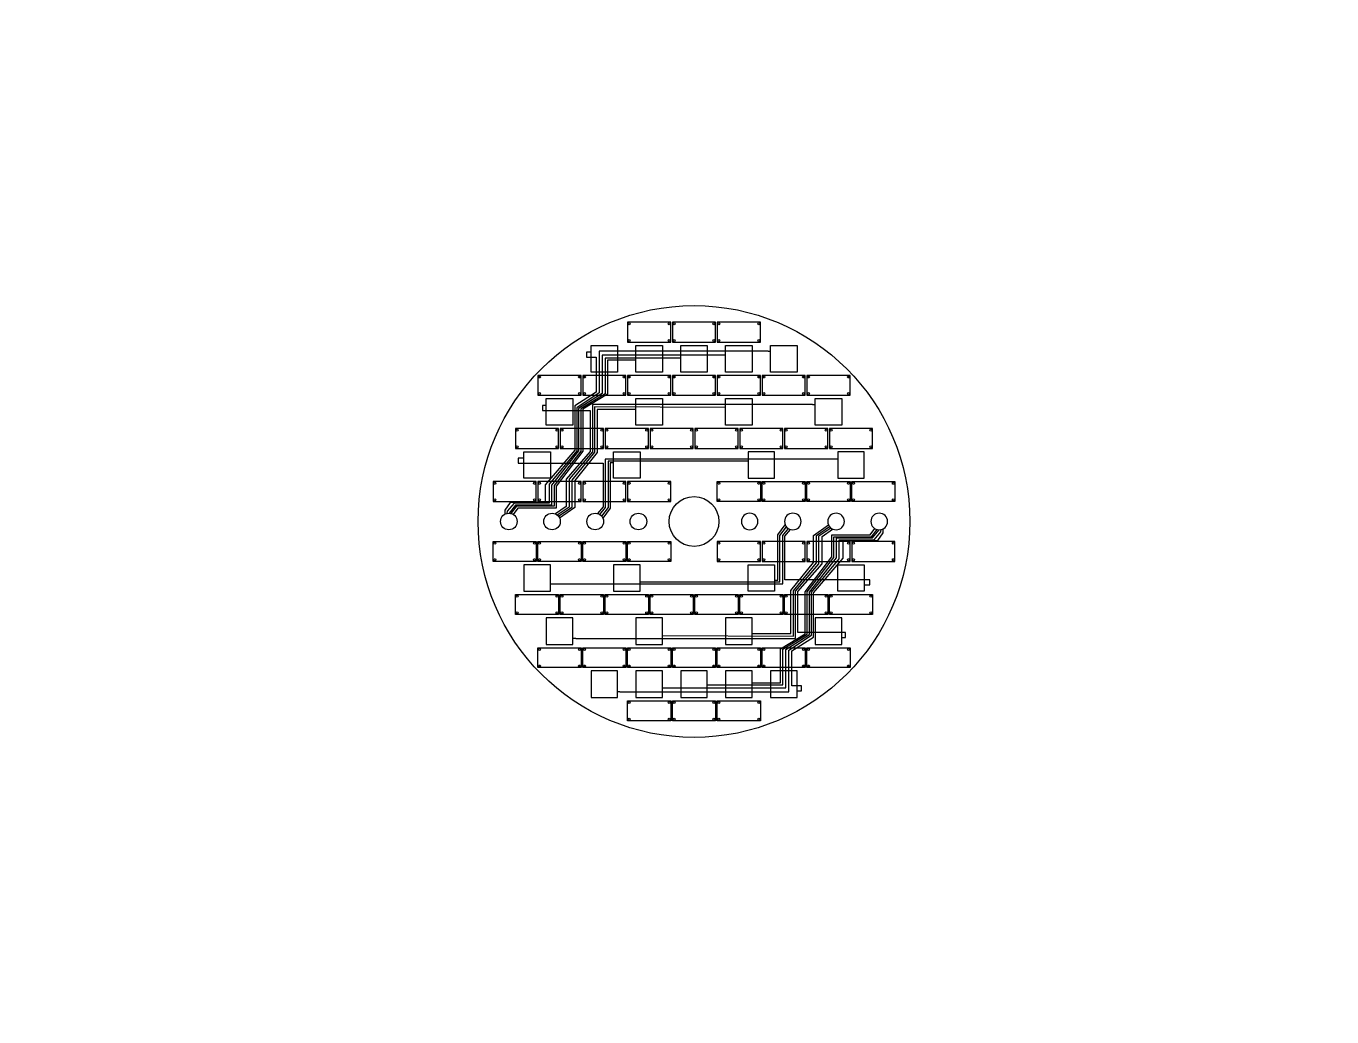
# Paper-space layout '布局1' of a CAD drawing. Header units: millimetres. Extents: x 26 to 231, y 20 to 176.
# The model-space entities are those that its viewports show. They can reach past a viewport. Long polylines and large blocks are cut down to what shows.
import ezdxf

# ---------------------------------------------------------------- set-up
doc = ezdxf.new("R2010")
doc.units = ezdxf.units.MM
doc.layers.get('0').update_dxf_attribs({"plot": 0})
for name, color, linetype, plot in [('主节点', 7, 'Continuous', False), ('外接板', 7, 'Continuous', False), ('板框', 7, 'Continuous', False), ('电源层', 20, 'Continuous', False)]:
    doc.layers.add(name, color=color, linetype=linetype, plot=plot)
doc.layers.get('0').off()

# ---------------------------------------------------------------- blocks, each defined once
blk = doc.blocks.new('*U6')
at = {"layer": '板框'}
blk.add_circle((0, 0), 25, dxfattribs=at)
blk = doc.blocks.new('*U7')
at = {"layer": '板框', "color": 0, "linetype": 'ByBlock', "lineweight": -2, "transparency": 16777216}
for p in [(-390, 0), (-260, 0), (-130, 0), (0, 0)]:
    blk.add_blockref('*U6', p, dxfattribs=at)
blk = doc.blocks.new('*U8')
at = {"layer": '板框'}
blk.add_circle((0, 0), 25, dxfattribs=at)
blk = doc.blocks.new('*U9')
at = {"layer": '板框', "color": 0, "linetype": 'ByBlock', "lineweight": -2, "transparency": 16777216}
for p in [(-390, 0), (-260, 0), (-130, 0), (0, 0)]:
    blk.add_blockref('*U8', p, dxfattribs=at)
blk = doc.blocks.new('*U32')
at = {"layer": '外接板'}
blk.add_lwpolyline([(-65, -30), (65, -30), (65, 30), (-65, 30)], close=True, dxfattribs=at)
blk = doc.blocks.new('*U33')
at = {"layer": '外接板', "color": 0, "linetype": 'ByBlock', "lineweight": -2, "transparency": 16777216}
for p in [(0, 0), (135, 0), (270, 0), (405, 0)]:
    blk.add_blockref('*U32', p, dxfattribs=at)
blk = doc.blocks.new('*U34')
at = {"layer": '外接板'}
blk.add_lwpolyline([(-65, -30), (65, -30), (65, 30), (-65, 30)], close=True, dxfattribs=at)
blk = doc.blocks.new('*U35')
at = {"layer": '外接板', "color": 0, "linetype": 'ByBlock', "lineweight": -2, "transparency": 16777216}
for p in [(0, 0), (135, 0), (270, 0), (405, 0), (540, 0), (675, 0), (810, 0), (945, 0)]:
    blk.add_blockref('*U34', p, dxfattribs=at)
blk = doc.blocks.new('*U36')
at = {"layer": '外接板'}
blk.add_lwpolyline([(-65, -30), (65, -30), (65, 30), (-65, 30)], close=True, dxfattribs=at)
blk = doc.blocks.new('*U37')
at = {"layer": '外接板', "color": 0, "linetype": 'ByBlock', "lineweight": -2, "transparency": 16777216}
for p in [(0, 0), (135, 0), (270, 0), (405, 0), (540, 0), (675, 0), (810, 0)]:
    blk.add_blockref('*U36', p, dxfattribs=at)
blk = doc.blocks.new('*U38')
at = {"layer": '外接板'}
blk.add_lwpolyline([(-65, -30), (65, -30), (65, 30), (-65, 30)], close=True, dxfattribs=at)
blk = doc.blocks.new('*U39')
at = {"layer": '外接板', "color": 0, "linetype": 'ByBlock', "lineweight": -2, "transparency": 16777216}
for p in [(0, 0), (135, 0), (270, 0)]:
    blk.add_blockref('*U38', p, dxfattribs=at)
blk = doc.blocks.new('*U40')
at = {"layer": '外接板'}
blk.add_lwpolyline([(-65, -30), (65, -30), (65, 30), (-65, 30)], close=True, dxfattribs=at)
blk = doc.blocks.new('*U42')
at = {"layer": '外接板', "color": 0, "linetype": 'ByBlock', "lineweight": -2, "transparency": 16777216}
for p in [(0, 0), (135, 0), (270, 0), (405, 0)]:
    blk.add_blockref('*U40', p, dxfattribs=at)
blk = doc.blocks.new('*U43')
at = {"layer": '外接板'}
blk.add_lwpolyline([(-65, -30), (65, -30), (65, 30), (-65, 30)], close=True, dxfattribs=at)
blk = doc.blocks.new('*U45')
at = {"layer": '外接板', "color": 0, "linetype": 'ByBlock', "lineweight": -2, "transparency": 16777216}
for p in [(0, 0), (135, 0), (270, 0), (405, 0)]:
    blk.add_blockref('*U43', p, dxfattribs=at)
blk = doc.blocks.new('*U46')
at = {"layer": '外接板'}
blk.add_lwpolyline([(-65, -30), (65, -30), (65, 30), (-65, 30)], close=True, dxfattribs=at)
blk = doc.blocks.new('*U47')
at = {"layer": '外接板', "color": 0, "linetype": 'ByBlock', "lineweight": -2, "transparency": 16777216}
for p in [(0, 0), (135, 0), (270, 0), (405, 0), (540, 0), (675, 0), (810, 0), (945, 0)]:
    blk.add_blockref('*U46', p, dxfattribs=at)
blk = doc.blocks.new('*U48')
at = {"layer": '外接板'}
blk.add_lwpolyline([(-65, -30), (65, -30), (65, 30), (-65, 30)], close=True, dxfattribs=at)
blk = doc.blocks.new('*U49')
at = {"layer": '外接板', "color": 0, "linetype": 'ByBlock', "lineweight": -2, "transparency": 16777216}
for p in [(0, 0), (135, 0), (270, 0), (405, 0), (540, 0), (675, 0), (810, 0)]:
    blk.add_blockref('*U48', p, dxfattribs=at)
blk = doc.blocks.new('*U50')
at = {"layer": '外接板'}
blk.add_lwpolyline([(-65, -30), (65, -30), (65, 30), (-65, 30)], close=True, dxfattribs=at)
blk = doc.blocks.new('*U51')
at = {"layer": '外接板', "color": 0, "linetype": 'ByBlock', "lineweight": -2, "transparency": 16777216}
for p in [(0, 0), (135, 0), (270, 0)]:
    blk.add_blockref('*U50', p, dxfattribs=at)
blk = doc.blocks.new('*U52')
at = {"layer": '外接板'}
blk.add_lwpolyline([(-65, -30), (65, -30), (65, 30), (-65, 30)], close=True, dxfattribs=at)
blk = doc.blocks.new('*U53')
at = {"layer": '外接板', "color": 0, "linetype": 'ByBlock', "lineweight": -2, "transparency": 16777216}
for p in [(0, 0), (135, 0), (270, 0), (405, 0)]:
    blk.add_blockref('*U52', p, dxfattribs=at)
blk = doc.blocks.new('*U54')
at = {"layer": '板框'}
blk.add_circle((0, 0), 3, dxfattribs=at)
blk = doc.blocks.new('*U55')
at = {"layer": '板框', "color": 0, "linetype": 'ByBlock', "lineweight": -2, "transparency": 16777216}
for p in [(0, 0), (120, 0), (0, -50), (120, -50)]:
    blk.add_blockref('*U54', p, dxfattribs=at)
blk = doc.blocks.new('*U56')
at = {"layer": '板框'}
blk.add_circle((0, 0), 3, dxfattribs=at)
blk = doc.blocks.new('*U58')
at = {"layer": '板框', "color": 0, "linetype": 'ByBlock', "lineweight": -2, "transparency": 16777216}
for p in [(0, 0), (120, 0), (0, -50), (120, -50)]:
    blk.add_blockref('*U56', p, dxfattribs=at)
blk = doc.blocks.new('*U59')
at = {"layer": '板框'}
blk.add_circle((0, 0), 3, dxfattribs=at)
blk = doc.blocks.new('*U61')
at = {"layer": '板框', "color": 0, "linetype": 'ByBlock', "lineweight": -2, "transparency": 16777216}
for p in [(0, 0), (120, 0), (0, -50), (120, -50)]:
    blk.add_blockref('*U59', p, dxfattribs=at)
blk = doc.blocks.new('*U62')
at = {"layer": '板框'}
blk.add_circle((0, 0), 3, dxfattribs=at)
blk = doc.blocks.new('*U64')
at = {"layer": '板框', "color": 0, "linetype": 'ByBlock', "lineweight": -2, "transparency": 16777216}
for p in [(0, 0), (120, 0), (0, -50), (120, -50)]:
    blk.add_blockref('*U62', p, dxfattribs=at)
blk = doc.blocks.new('*U65')
at = {"layer": '板框'}
blk.add_circle((0, 0), 3, dxfattribs=at)
blk = doc.blocks.new('*U67')
at = {"layer": '板框', "color": 0, "linetype": 'ByBlock', "lineweight": -2, "transparency": 16777216}
for p in [(0, 0), (120, 0), (0, -50), (120, -50)]:
    blk.add_blockref('*U65', p, dxfattribs=at)
blk = doc.blocks.new('*U68')
at = {"layer": '板框'}
blk.add_circle((0, 0), 3, dxfattribs=at)
blk = doc.blocks.new('*U70')
at = {"layer": '板框', "color": 0, "linetype": 'ByBlock', "lineweight": -2, "transparency": 16777216}
for p in [(0, 0), (120, 0), (0, -50), (120, -50)]:
    blk.add_blockref('*U68', p, dxfattribs=at)
blk = doc.blocks.new('*U71')
at = {"layer": '板框'}
blk.add_circle((0, 0), 3, dxfattribs=at)
blk = doc.blocks.new('*U73')
at = {"layer": '板框', "color": 0, "linetype": 'ByBlock', "lineweight": -2, "transparency": 16777216}
for p in [(0, 0), (120, 0), (0, -50), (120, -50)]:
    blk.add_blockref('*U71', p, dxfattribs=at)
blk = doc.blocks.new('*U74')
at = {"layer": '板框'}
blk.add_circle((0, 0), 3, dxfattribs=at)
blk = doc.blocks.new('*U76')
at = {"layer": '板框', "color": 0, "linetype": 'ByBlock', "lineweight": -2, "transparency": 16777216}
for p in [(0, 0), (120, 0), (0, -50), (120, -50)]:
    blk.add_blockref('*U74', p, dxfattribs=at)
blk = doc.blocks.new('*U77')
at = {"layer": '板框'}
blk.add_circle((0, 0), 3, dxfattribs=at)
blk = doc.blocks.new('*U79')
at = {"layer": '板框', "color": 0, "linetype": 'ByBlock', "lineweight": -2, "transparency": 16777216}
for p in [(0, 0), (120, 0), (0, -50), (120, -50)]:
    blk.add_blockref('*U77', p, dxfattribs=at)
blk = doc.blocks.new('*U80')
at = {"layer": '板框'}
blk.add_circle((0, 0), 3, dxfattribs=at)
blk = doc.blocks.new('*U82')
at = {"layer": '板框', "color": 0, "linetype": 'ByBlock', "lineweight": -2, "transparency": 16777216}
for p in [(0, 0), (120, 0), (0, -50), (120, -50)]:
    blk.add_blockref('*U80', p, dxfattribs=at)
blk = doc.blocks.new('*U83')
at = {"layer": '板框'}
blk.add_circle((0, 0), 3, dxfattribs=at)
blk = doc.blocks.new('*U85')
at = {"layer": '板框', "color": 0, "linetype": 'ByBlock', "lineweight": -2, "transparency": 16777216}
for p in [(0, 0), (120, 0), (0, -50), (120, -50)]:
    blk.add_blockref('*U83', p, dxfattribs=at)
blk = doc.blocks.new('*U86')
at = {"layer": '板框'}
blk.add_circle((0, 0), 3, dxfattribs=at)
blk = doc.blocks.new('*U88')
at = {"layer": '板框', "color": 0, "linetype": 'ByBlock', "lineweight": -2, "transparency": 16777216}
for p in [(0, 0), (120, 0), (0, -50), (120, -50)]:
    blk.add_blockref('*U86', p, dxfattribs=at)
blk = doc.blocks.new('*U89')
at = {"layer": '板框'}
blk.add_circle((0, 0), 3, dxfattribs=at)
blk = doc.blocks.new('*U91')
at = {"layer": '板框', "color": 0, "linetype": 'ByBlock', "lineweight": -2, "transparency": 16777216}
for p in [(0, 0), (120, 0), (0, -50), (120, -50)]:
    blk.add_blockref('*U89', p, dxfattribs=at)
blk = doc.blocks.new('*U92')
at = {"layer": '板框'}
blk.add_circle((0, 0), 3, dxfattribs=at)
blk = doc.blocks.new('*U94')
at = {"layer": '板框', "color": 0, "linetype": 'ByBlock', "lineweight": -2, "transparency": 16777216}
for p in [(0, 0), (120, 0), (0, -50), (120, -50)]:
    blk.add_blockref('*U92', p, dxfattribs=at)
blk = doc.blocks.new('*U97')
at = {"layer": '板框'}
blk.add_circle((0, 0), 3, dxfattribs=at)
blk = doc.blocks.new('*U98')
at = {"layer": '板框', "color": 0, "linetype": 'ByBlock', "lineweight": -2, "transparency": 16777216}
for p in [(0, 0), (120, 0), (0, -50), (120, -50)]:
    blk.add_blockref('*U97', p, dxfattribs=at)
blk = doc.blocks.new('*U99')
at = {"layer": '板框'}
blk.add_circle((0, 0), 3, dxfattribs=at)
blk = doc.blocks.new('*U100')
at = {"layer": '板框', "color": 0, "linetype": 'ByBlock', "lineweight": -2, "transparency": 16777216}
for p in [(0, 0), (120, 0), (0, -50), (120, -50)]:
    blk.add_blockref('*U99', p, dxfattribs=at)
blk = doc.blocks.new('*U101')
at = {"layer": '板框'}
blk.add_circle((0, 0), 3, dxfattribs=at)
blk = doc.blocks.new('*U102')
at = {"layer": '板框', "color": 0, "linetype": 'ByBlock', "lineweight": -2, "transparency": 16777216}
for p in [(0, 0), (120, 0), (0, -50), (120, -50)]:
    blk.add_blockref('*U101', p, dxfattribs=at)
blk = doc.blocks.new('*U103')
at = {"layer": '板框'}
blk.add_circle((0, 0), 3, dxfattribs=at)
blk = doc.blocks.new('*U95')
at = {"layer": '板框', "color": 0, "linetype": 'ByBlock', "lineweight": -2, "transparency": 16777216}
for p in [(0, 0), (120, 0), (0, -50), (120, -50)]:
    blk.add_blockref('*U103', p, dxfattribs=at)
blk = doc.blocks.new('*U106')
at = {"layer": '板框'}
blk.add_circle((0, 0), 3, dxfattribs=at)
blk = doc.blocks.new('*U107')
at = {"layer": '板框', "color": 0, "linetype": 'ByBlock', "lineweight": -2, "transparency": 16777216}
for p in [(0, 0), (120, 0), (0, -50), (120, -50)]:
    blk.add_blockref('*U106', p, dxfattribs=at)
blk = doc.blocks.new('*U108')
at = {"layer": '板框'}
blk.add_circle((0, 0), 3, dxfattribs=at)
blk = doc.blocks.new('*U109')
at = {"layer": '板框', "color": 0, "linetype": 'ByBlock', "lineweight": -2, "transparency": 16777216}
for p in [(0, 0), (120, 0), (0, -50), (120, -50)]:
    blk.add_blockref('*U108', p, dxfattribs=at)
blk = doc.blocks.new('*U110')
at = {"layer": '板框'}
blk.add_circle((0, 0), 3, dxfattribs=at)
blk = doc.blocks.new('*U111')
at = {"layer": '板框', "color": 0, "linetype": 'ByBlock', "lineweight": -2, "transparency": 16777216}
for p in [(0, 0), (120, 0), (0, -50), (120, -50)]:
    blk.add_blockref('*U110', p, dxfattribs=at)
blk = doc.blocks.new('*U112')
at = {"layer": '板框'}
blk.add_circle((0, 0), 3, dxfattribs=at)
blk = doc.blocks.new('*U104')
at = {"layer": '板框', "color": 0, "linetype": 'ByBlock', "lineweight": -2, "transparency": 16777216}
for p in [(0, 0), (120, 0), (0, -50), (120, -50)]:
    blk.add_blockref('*U112', p, dxfattribs=at)
blk = doc.blocks.new('*U115')
at = {"layer": '板框'}
blk.add_circle((0, 0), 3, dxfattribs=at)
blk = doc.blocks.new('*U116')
at = {"layer": '板框', "color": 0, "linetype": 'ByBlock', "lineweight": -2, "transparency": 16777216}
for p in [(0, 0), (120, 0), (0, -50), (120, -50)]:
    blk.add_blockref('*U115', p, dxfattribs=at)
blk = doc.blocks.new('*U117')
at = {"layer": '板框'}
blk.add_circle((0, 0), 3, dxfattribs=at)
blk = doc.blocks.new('*U118')
at = {"layer": '板框', "color": 0, "linetype": 'ByBlock', "lineweight": -2, "transparency": 16777216}
for p in [(0, 0), (120, 0), (0, -50), (120, -50)]:
    blk.add_blockref('*U117', p, dxfattribs=at)
blk = doc.blocks.new('*U119')
at = {"layer": '板框'}
blk.add_circle((0, 0), 3, dxfattribs=at)
blk = doc.blocks.new('*U120')
at = {"layer": '板框', "color": 0, "linetype": 'ByBlock', "lineweight": -2, "transparency": 16777216}
for p in [(0, 0), (120, 0), (0, -50), (120, -50)]:
    blk.add_blockref('*U119', p, dxfattribs=at)
blk = doc.blocks.new('*U121')
at = {"layer": '板框'}
blk.add_circle((0, 0), 3, dxfattribs=at)
blk = doc.blocks.new('*U113')
at = {"layer": '板框', "color": 0, "linetype": 'ByBlock', "lineweight": -2, "transparency": 16777216}
for p in [(0, 0), (120, 0), (0, -50), (120, -50)]:
    blk.add_blockref('*U121', p, dxfattribs=at)
blk = doc.blocks.new('*U124')
at = {"layer": '板框'}
blk.add_circle((0, 0), 3, dxfattribs=at)
blk = doc.blocks.new('*U125')
at = {"layer": '板框', "color": 0, "linetype": 'ByBlock', "lineweight": -2, "transparency": 16777216}
for p in [(0, 0), (120, 0), (0, -50), (120, -50)]:
    blk.add_blockref('*U124', p, dxfattribs=at)
blk = doc.blocks.new('*U126')
at = {"layer": '板框'}
blk.add_circle((0, 0), 3, dxfattribs=at)
blk = doc.blocks.new('*U127')
at = {"layer": '板框', "color": 0, "linetype": 'ByBlock', "lineweight": -2, "transparency": 16777216}
for p in [(0, 0), (120, 0), (0, -50), (120, -50)]:
    blk.add_blockref('*U126', p, dxfattribs=at)
blk = doc.blocks.new('*U128')
at = {"layer": '板框'}
blk.add_circle((0, 0), 3, dxfattribs=at)
blk = doc.blocks.new('*U129')
at = {"layer": '板框', "color": 0, "linetype": 'ByBlock', "lineweight": -2, "transparency": 16777216}
for p in [(0, 0), (120, 0), (0, -50), (120, -50)]:
    blk.add_blockref('*U128', p, dxfattribs=at)
blk = doc.blocks.new('*U130')
at = {"layer": '板框'}
blk.add_circle((0, 0), 3, dxfattribs=at)
blk = doc.blocks.new('*U122')
at = {"layer": '板框', "color": 0, "linetype": 'ByBlock', "lineweight": -2, "transparency": 16777216}
for p in [(0, 0), (120, 0), (0, -50), (120, -50)]:
    blk.add_blockref('*U130', p, dxfattribs=at)
blk = doc.blocks.new('*U133')
at = {"layer": '板框'}
blk.add_circle((0, 0), 3, dxfattribs=at)
blk = doc.blocks.new('*U134')
at = {"layer": '板框', "color": 0, "linetype": 'ByBlock', "lineweight": -2, "transparency": 16777216}
for p in [(0, 0), (120, 0), (0, -50), (120, -50)]:
    blk.add_blockref('*U133', p, dxfattribs=at)
blk = doc.blocks.new('*U135')
at = {"layer": '板框'}
blk.add_circle((0, 0), 3, dxfattribs=at)
blk = doc.blocks.new('*U136')
at = {"layer": '板框', "color": 0, "linetype": 'ByBlock', "lineweight": -2, "transparency": 16777216}
for p in [(0, 0), (120, 0), (0, -50), (120, -50)]:
    blk.add_blockref('*U135', p, dxfattribs=at)
blk = doc.blocks.new('*U137')
at = {"layer": '板框'}
blk.add_circle((0, 0), 3, dxfattribs=at)
blk = doc.blocks.new('*U138')
at = {"layer": '板框', "color": 0, "linetype": 'ByBlock', "lineweight": -2, "transparency": 16777216}
for p in [(0, 0), (120, 0), (0, -50), (120, -50)]:
    blk.add_blockref('*U137', p, dxfattribs=at)
blk = doc.blocks.new('*U139')
at = {"layer": '板框'}
blk.add_circle((0, 0), 3, dxfattribs=at)
blk = doc.blocks.new('*U131')
at = {"layer": '板框', "color": 0, "linetype": 'ByBlock', "lineweight": -2, "transparency": 16777216}
for p in [(0, 0), (120, 0), (0, -50), (120, -50)]:
    blk.add_blockref('*U139', p, dxfattribs=at)
blk = doc.blocks.new('*U142')
at = {"layer": '板框'}
blk.add_circle((0, 0), 3, dxfattribs=at)
blk = doc.blocks.new('*U143')
at = {"layer": '板框', "color": 0, "linetype": 'ByBlock', "lineweight": -2, "transparency": 16777216}
for p in [(0, 0), (120, 0), (0, -50), (120, -50)]:
    blk.add_blockref('*U142', p, dxfattribs=at)
blk = doc.blocks.new('*U144')
at = {"layer": '板框'}
blk.add_circle((0, 0), 3, dxfattribs=at)
blk = doc.blocks.new('*U145')
at = {"layer": '板框', "color": 0, "linetype": 'ByBlock', "lineweight": -2, "transparency": 16777216}
for p in [(0, 0), (120, 0), (0, -50), (120, -50)]:
    blk.add_blockref('*U144', p, dxfattribs=at)
blk = doc.blocks.new('*U146')
at = {"layer": '板框'}
blk.add_circle((0, 0), 3, dxfattribs=at)
blk = doc.blocks.new('*U147')
at = {"layer": '板框', "color": 0, "linetype": 'ByBlock', "lineweight": -2, "transparency": 16777216}
for p in [(0, 0), (120, 0), (0, -50), (120, -50)]:
    blk.add_blockref('*U146', p, dxfattribs=at)
blk = doc.blocks.new('*U148')
at = {"layer": '板框'}
blk.add_circle((0, 0), 3, dxfattribs=at)
blk = doc.blocks.new('*U140')
at = {"layer": '板框', "color": 0, "linetype": 'ByBlock', "lineweight": -2, "transparency": 16777216}
for p in [(0, 0), (120, 0), (0, -50), (120, -50)]:
    blk.add_blockref('*U148', p, dxfattribs=at)
blk = doc.blocks.new('*U151')
at = {"layer": '板框'}
blk.add_circle((0, 0), 3, dxfattribs=at)
blk = doc.blocks.new('*U152')
at = {"layer": '板框', "color": 0, "linetype": 'ByBlock', "lineweight": -2, "transparency": 16777216}
for p in [(0, 0), (120, 0), (0, -50), (120, -50)]:
    blk.add_blockref('*U151', p, dxfattribs=at)
blk = doc.blocks.new('*U153')
at = {"layer": '板框'}
blk.add_circle((0, 0), 3, dxfattribs=at)
blk = doc.blocks.new('*U154')
at = {"layer": '板框', "color": 0, "linetype": 'ByBlock', "lineweight": -2, "transparency": 16777216}
for p in [(0, 0), (120, 0), (0, -50), (120, -50)]:
    blk.add_blockref('*U153', p, dxfattribs=at)
blk = doc.blocks.new('*U155')
at = {"layer": '板框'}
blk.add_circle((0, 0), 3, dxfattribs=at)
blk = doc.blocks.new('*U156')
at = {"layer": '板框', "color": 0, "linetype": 'ByBlock', "lineweight": -2, "transparency": 16777216}
for p in [(0, 0), (120, 0), (0, -50), (120, -50)]:
    blk.add_blockref('*U155', p, dxfattribs=at)
blk = doc.blocks.new('*U157')
at = {"layer": '板框'}
blk.add_circle((0, 0), 3, dxfattribs=at)
blk = doc.blocks.new('*U149')
at = {"layer": '板框', "color": 0, "linetype": 'ByBlock', "lineweight": -2, "transparency": 16777216}
for p in [(0, 0), (120, 0), (0, -50), (120, -50)]:
    blk.add_blockref('*U157', p, dxfattribs=at)
blk = doc.blocks.new('*U160')
at = {"layer": '板框'}
blk.add_circle((0, 0), 3, dxfattribs=at)
blk = doc.blocks.new('*U161')
at = {"layer": '板框', "color": 0, "linetype": 'ByBlock', "lineweight": -2, "transparency": 16777216}
for p in [(0, 0), (120, 0), (0, -50), (120, -50)]:
    blk.add_blockref('*U160', p, dxfattribs=at)
blk = doc.blocks.new('*U162')
at = {"layer": '板框'}
blk.add_circle((0, 0), 3, dxfattribs=at)
blk = doc.blocks.new('*U163')
at = {"layer": '板框', "color": 0, "linetype": 'ByBlock', "lineweight": -2, "transparency": 16777216}
for p in [(0, 0), (120, 0), (0, -50), (120, -50)]:
    blk.add_blockref('*U162', p, dxfattribs=at)
blk = doc.blocks.new('*U164')
at = {"layer": '板框'}
blk.add_circle((0, 0), 3, dxfattribs=at)
blk = doc.blocks.new('*U165')
at = {"layer": '板框', "color": 0, "linetype": 'ByBlock', "lineweight": -2, "transparency": 16777216}
for p in [(0, 0), (120, 0), (0, -50), (120, -50)]:
    blk.add_blockref('*U164', p, dxfattribs=at)
blk = doc.blocks.new('*U166')
at = {"layer": '板框'}
blk.add_circle((0, 0), 3, dxfattribs=at)
blk = doc.blocks.new('*U158')
at = {"layer": '板框', "color": 0, "linetype": 'ByBlock', "lineweight": -2, "transparency": 16777216}
for p in [(0, 0), (120, 0), (0, -50), (120, -50)]:
    blk.add_blockref('*U166', p, dxfattribs=at)
blk = doc.blocks.new('*U169')
at = {"layer": '板框'}
blk.add_circle((0, 0), 3, dxfattribs=at)
blk = doc.blocks.new('*U170')
at = {"layer": '板框', "color": 0, "linetype": 'ByBlock', "lineweight": -2, "transparency": 16777216}
for p in [(0, 0), (120, 0), (0, -50), (120, -50)]:
    blk.add_blockref('*U169', p, dxfattribs=at)
blk = doc.blocks.new('*U171')
at = {"layer": '板框'}
blk.add_circle((0, 0), 3, dxfattribs=at)
blk = doc.blocks.new('*U172')
at = {"layer": '板框', "color": 0, "linetype": 'ByBlock', "lineweight": -2, "transparency": 16777216}
for p in [(0, 0), (120, 0), (0, -50), (120, -50)]:
    blk.add_blockref('*U171', p, dxfattribs=at)
blk = doc.blocks.new('*U173')
at = {"layer": '板框'}
blk.add_circle((0, 0), 3, dxfattribs=at)
blk = doc.blocks.new('*U174')
at = {"layer": '板框', "color": 0, "linetype": 'ByBlock', "lineweight": -2, "transparency": 16777216}
for p in [(0, 0), (120, 0), (0, -50), (120, -50)]:
    blk.add_blockref('*U173', p, dxfattribs=at)
blk = doc.blocks.new('*U178')
at = {"layer": '板框'}
blk.add_circle((0, 0), 3, dxfattribs=at)
blk = doc.blocks.new('*U179')
at = {"layer": '板框', "color": 0, "linetype": 'ByBlock', "lineweight": -2, "transparency": 16777216}
for p in [(0, 0), (120, 0), (0, -50), (120, -50)]:
    blk.add_blockref('*U178', p, dxfattribs=at)
blk = doc.blocks.new('*U180')
at = {"layer": '板框'}
blk.add_circle((0, 0), 3, dxfattribs=at)
blk = doc.blocks.new('*U181')
at = {"layer": '板框', "color": 0, "linetype": 'ByBlock', "lineweight": -2, "transparency": 16777216}
for p in [(0, 0), (120, 0), (0, -50), (120, -50)]:
    blk.add_blockref('*U180', p, dxfattribs=at)
blk = doc.blocks.new('*U182')
at = {"layer": '板框'}
blk.add_circle((0, 0), 3, dxfattribs=at)
blk = doc.blocks.new('*U183')
at = {"layer": '板框', "color": 0, "linetype": 'ByBlock', "lineweight": -2, "transparency": 16777216}
for p in [(0, 0), (120, 0), (0, -50), (120, -50)]:
    blk.add_blockref('*U182', p, dxfattribs=at)
blk = doc.blocks.new('*U185')
at = {"layer": '主节点'}
blk.add_lwpolyline([(0, 80), (80, 80), (80, 0), (0, 0)], close=True, dxfattribs=at)
blk = doc.blocks.new('*U186')
at = {"layer": '主节点', "color": 0, "linetype": 'ByBlock', "lineweight": -2, "transparency": 16777216}
for p in [(0, 0), (135, 0), (270, 0), (405, 0), (540, 0)]:
    blk.add_blockref('*U185', p, dxfattribs=at)
blk = doc.blocks.new('*U187')
at = {"layer": '主节点'}
blk.add_lwpolyline([(-40, 40), (40, 40), (40, -40), (-40, -40)], close=True, dxfattribs=at)
blk = doc.blocks.new('*U188')
at = {"layer": '主节点', "color": 0, "linetype": 'ByBlock', "lineweight": -2, "transparency": 16777216}
for p in [(0, 0), (270, 0), (540, 0), (810, 0)]:
    blk.add_blockref('*U187', p, dxfattribs=at)
blk = doc.blocks.new('*U189')
at = {"layer": '主节点'}
blk.add_lwpolyline([(-40, 40), (40, 40), (40, -40), (-40, -40)], close=True, dxfattribs=at)
blk = doc.blocks.new('*U190')
at = {"layer": '主节点', "color": 0, "linetype": 'ByBlock', "lineweight": -2, "transparency": 16777216}
for p in [(0, 0), (270, 0)]:
    blk.add_blockref('*U189', p, dxfattribs=at)
blk = doc.blocks.new('*U191')
at = {"layer": '主节点'}
blk.add_lwpolyline([(-40, 40), (40, 40), (40, -40), (-40, -40)], close=True, dxfattribs=at)
blk = doc.blocks.new('*U193')
at = {"layer": '主节点', "color": 0, "linetype": 'ByBlock', "lineweight": -2, "transparency": 16777216}
for p in [(0, 0), (270, 0)]:
    blk.add_blockref('*U191', p, dxfattribs=at)
blk = doc.blocks.new('*U194')
at = {"layer": '主节点'}
blk.add_lwpolyline([(0, 80), (80, 80), (80, 0), (0, 0)], close=True, dxfattribs=at)
blk = doc.blocks.new('*U196')
at = {"layer": '主节点', "color": 0, "linetype": 'ByBlock', "lineweight": -2, "transparency": 16777216}
for p in [(0, 0), (135, 0), (270, 0), (405, 0), (540, 0)]:
    blk.add_blockref('*U194', p, dxfattribs=at)
blk = doc.blocks.new('*U197')
at = {"layer": '主节点'}
blk.add_lwpolyline([(-40, 40), (40, 40), (40, -40), (-40, -40)], close=True, dxfattribs=at)
blk = doc.blocks.new('*U198')
at = {"layer": '主节点', "color": 0, "linetype": 'ByBlock', "lineweight": -2, "transparency": 16777216}
for p in [(0, 0), (270, 0), (540, 0), (810, 0)]:
    blk.add_blockref('*U197', p, dxfattribs=at)
blk = doc.blocks.new('*U199')
at = {"layer": '主节点'}
blk.add_lwpolyline([(-40, 40), (40, 40), (40, -40), (-40, -40)], close=True, dxfattribs=at)
blk = doc.blocks.new('*U200')
at = {"layer": '主节点', "color": 0, "linetype": 'ByBlock', "lineweight": -2, "transparency": 16777216}
for p in [(0, 0), (270, 0)]:
    blk.add_blockref('*U199', p, dxfattribs=at)
blk = doc.blocks.new('*U201')
at = {"layer": '主节点'}
blk.add_lwpolyline([(-40, 40), (40, 40), (40, -40), (-40, -40)], close=True, dxfattribs=at)
blk = doc.blocks.new('*U202')
at = {"layer": '主节点', "color": 0, "linetype": 'ByBlock', "lineweight": -2, "transparency": 16777216}
for p in [(0, 0), (270, 0)]:
    blk.add_blockref('*U201', p, dxfattribs=at)

msp = doc.modelspace()

# ---------------------------------------------------------------- linework, layer by layer
at = {"layer": '板框'}
for radius in [650, 75]:
    msp.add_circle((0, 0), radius, dxfattribs=at)
at = {"layer": '电源层'}
for points in [[(223.4, 512.4), (-285.4, 512.4), (-285.4, 387), (-353.2, 342.3), (-353.2, 226.4), (-353.2, 212.9), (-436.5, 112), (-436.5, 54.7)], [(223.4, 512.4), (230, 512.4)], [(-310, 510.1), (-323.8, 510.1), (-323.8, 494.4), (-294.9, 494.4), (-294.9, 389.2), (-359.3, 348.2), (-359.3, 214.5), (-448.5, 110.4), (-448.5, 57.4), (-553.2, 57.4), (-569.8, 34.5), (-569.8, 21.7)], [(-250.5, 500.5), (-276.3, 500.5), (-276.3, 385.1), (-347.9, 340.5), (-347.9, 212.3), (-428.6, 109.8), (-428.6, 54.1), (-428.6, 49.2), (-537.3, 49.2), (-557, 25)], [(-40, 491.9), (-267.6, 491.9), (-267.6, 384.8), (-340.5, 339.3), (-340.5, 212.2), (-420.9, 108), (-420.9, 45.7), (-534.1, 45.7), (-551.1, 24.2)], [(-175, 485.5), (-260.2, 485.5), (-260.2, 383.7), (-334.3, 338.6), (-334.3, 212.2), (-415.1, 106.6), (-415.1, 40.2), (-530, 40.2), (-544.8, 21.5)], [(95, 500.5), (-250.5, 500.5)], [(-445, 349.3), (-456.3, 349.3), (-456.3, 334.1), (-312.5, 334.1), (-312.5, 211.2), (-385.4, 127.2), (-385.4, 44.7), (-417.1, 22.7)], [(356.2, 352.1), (-305.4, 352.1), (-305.4, 209.3), (-375.5, 127.1), (-375.5, 42.8), (-411.6, 19.3)], [(95, 343.6), (-299.5, 344.8), (-299.5, 209), (-368.2, 124.9), (-368.2, 42.4), (-407.6, 15.2)], [(-175, 337), (-291.8, 337), (-291.8, 207.8), (-359.2, 123.4), (-359.2, 42.1), (-404.7, 10.3)], [(356.2, 352.1), (365, 352.1)], [(-512.5, 190.7), (-529, 190.7), (-529, 175.9), (-273.7, 175.9), (-273.7, 43.9), (-290.1, 23.9)], [(432.5, 187.7), (-251.9, 187.7), (-267.6, 187.7), (-267.6, 42), (-284.6, 21.4)], [(162.5, 182.1), (-258.5, 182.1), (-258.5, 42.1), (-278.6, 16.4)], [(-242.5, 176.7), (-252.6, 176.7), (-252.6, 39.7), (-274.7, 10.2)], [(-436.5, 54.7), (-541.8, 54.7), (-562.7, 30.7), (-563.4, 24.3)], [(-283.9, 21.4), (-284.3, 21.2)], [(-432.5, -187.7), (251.9, -187.7), (267.6, -187.7), (267.6, -42), (284.6, -21.4)], [(-356.2, -352.1), (305.4, -352.1), (305.4, -209.3), (375.5, -127.1), (375.5, -42.8), (411.6, -19.3)], [(-162.5, -182.1), (258.5, -182.1), (258.5, -42.1), (278.6, -16.4)], [(-95, -343.6), (299.5, -344.8), (299.5, -209), (368.2, -124.9), (368.2, -42.4), (407.6, -15.2)], [(40, -491.9), (267.6, -491.9), (267.6, -384.8), (340.5, -339.3), (340.5, -212.2), (420.9, -108), (420.9, -45.7), (534.1, -45.7), (551.1, -24.2)], [(175, -337), (291.8, -337), (291.8, -207.8), (359.2, -123.4), (359.2, -42.1), (404.7, -10.3)], [(175, -485.5), (260.2, -485.5), (260.2, -383.7), (334.3, -338.6), (334.3, -212.2), (415.1, -106.6), (415.1, -40.2), (530, -40.2), (544.8, -21.5)], [(242.5, -176.7), (252.6, -176.7), (252.6, -39.7), (274.7, -10.2)], [(250.5, -500.5), (276.3, -500.5), (276.3, -385.1), (347.9, -340.5), (347.9, -212.3), (428.6, -109.8), (428.6, -54.1), (428.6, -49.2), (537.3, -49.2), (557, -25)], [(512.5, -190.7), (529, -190.7), (529, -175.9), (273.7, -175.9), (273.7, -43.9), (290.1, -23.9)], [(310, -510.1), (323.8, -510.1), (323.8, -494.4), (294.9, -494.4), (294.9, -389.2), (359.3, -348.2), (359.3, -214.5), (448.5, -110.4), (448.5, -57.4), (553.2, -57.4), (569.8, -34.5), (569.8, -21.7)], [(445, -349.3), (456.3, -349.3), (456.3, -334.1), (312.5, -334.1), (312.5, -211.2), (385.4, -127.2), (385.4, -44.7), (417.1, -22.7)], [(436.5, -54.7), (541.8, -54.7), (562.7, -30.7), (563.4, -24.3)], [(-223.4, -512.4), (285.4, -512.4), (285.4, -387), (353.2, -342.3), (353.2, -226.4), (353.2, -212.9), (436.5, -112), (436.5, -54.7)], [(-356.2, -352.1), (-365, -352.1)], [(-95, -500.5), (250.5, -500.5)], [(-223.4, -512.4), (-230, -512.4)]]:
    msp.add_lwpolyline(points, dxfattribs=at)

# ---------------------------------------------------------------- block references
at = {"layer": '主节点'}
for name, p in [('*U186', (-310, 450)), ('*U188', (-405, 330)), ('*U190', (-472.5, 170))]:
    msp.add_blockref(name, p, dxfattribs=at)
at = {"layer": '主节点', "xscale": -1}
msp.add_blockref('*U193', (472.5, 170), dxfattribs=at)
at = {"layer": '主节点', "xscale": -1, "rotation": 180}
for name, p in [('*U200', (-472.5, -170)), ('*U198', (-405, -330)), ('*U196', (-310, -450))]:
    msp.add_blockref(name, p, dxfattribs=at)
at = {"layer": '主节点', "rotation": 180}
msp.add_blockref('*U202', (472.5, -170), dxfattribs=at)
at = {"layer": '外接板'}
for name, p in [('*U39', (-135, 570)), ('*U37', (-405, 410)), ('*U35', (-472.5, 250)), ('*U33', (-540, 90))]:
    msp.add_blockref(name, p, dxfattribs=at)
at = {"layer": '外接板', "xscale": -1}
msp.add_blockref('*U42', (540, 90), dxfattribs=at)
at = {"layer": '外接板', "xscale": -1, "rotation": 180}
for name, p in [('*U45', (-540, -90)), ('*U47', (-472.5, -250)), ('*U49', (-405, -410)), ('*U51', (-135, -570))]:
    msp.add_blockref(name, p, dxfattribs=at)
at = {"layer": '外接板', "rotation": 180}
msp.add_blockref('*U53', (540, -90), dxfattribs=at)
at = {"layer": '板框'}
for name, p in [('*U55', (-195, 595)), ('*U58', (-60, 595)), ('*U61', (75, 595)), ('*U64', (-465, 435)), ('*U67', (-330, 435)), ('*U70', (-195, 435)), ('*U73', (-60, 435)), ('*U76', (75, 435)), ('*U79', (210, 435)), ('*U82', (345, 435)), ('*U85', (-532.5, 275)), ('*U88', (-397.5, 275)), ('*U91', (-262.5, 275)), ('*U94', (-127.5, 275)), ('*U98', (7.5, 275)), ('*U100', (142.5, 275)), ('*U102', (277.5, 275)), ('*U95', (412.5, 275)), ('*U107', (-600, 115)), ('*U109', (-465, 115)), ('*U111', (-330, 115)), ('*U104', (-195, 115)), ('*U116', (75, 115)), ('*U118', (210, 115)), ('*U120', (345, 115)), ('*U113', (480, 115)), ('*U7', (-167.5, 0)), ('*U125', (-600, -65)), ('*U127', (-465, -65)), ('*U129', (-330, -65)), ('*U122', (-195, -65)), ('*U134', (75, -65)), ('*U136', (210, -65)), ('*U138', (345, -65)), ('*U131', (480, -65)), ('*U143', (-532.5, -225)), ('*U145', (-397.5, -225)), ('*U147', (-262.5, -225)), ('*U140', (-127.5, -225)), ('*U152', (7.5, -225)), ('*U154', (142.5, -225)), ('*U156', (277.5, -225)), ('*U149', (412.5, -225)), ('*U161', (-465, -385)), ('*U163', (-330, -385)), ('*U165', (-195, -385)), ('*U158', (-60, -385)), ('*U170', (75, -385)), ('*U172', (210, -385)), ('*U174', (345, -385)), ('*U179', (-195, -545)), ('*U181', (-60, -545)), ('*U183', (75, -545))]:
    msp.add_blockref(name, p, dxfattribs=at)
at = {"layer": '板框', "xscale": -1}
msp.add_blockref('*U9', (167.5, 0), dxfattribs=at)

psp = doc.layouts.new('布局1')

# ---------------------------------------------------------------- viewports
at = {"layer": '0'}
psp.add_viewport(center=(128.5, 97.5), size=(205.6, 156), view_center_point=(-45.24, 0), view_height=2982.6343, dxfattribs=at)

doc.saveas('drawing.dxf')
